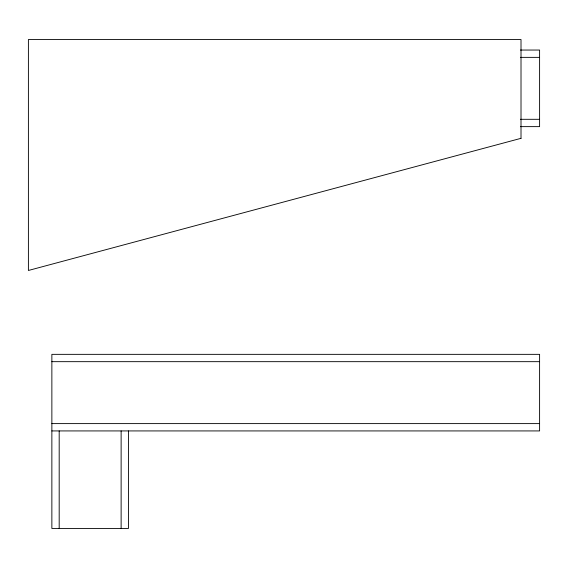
<?xml version="1.0" encoding="UTF-8"?>
<svg xmlns="http://www.w3.org/2000/svg" width="568" height="568" viewBox="0 0 568 568"><rect width="100%" height="100%" fill="white"/><g stroke="black" fill="none" stroke-linecap="round" stroke-linejoin="round"><path stroke-width="0.85" d="M520.437 50.048L539.6 50.048L539.6 126.628L520.437 126.628M520.437 57.368L539.6 57.368M520.437 119.308L539.6 119.308M51.865 361.667L539.6 361.667M51.865 423.607L539.6 423.607M51.865 430.927L539.6 430.927L539.6 354.347L51.865 354.347L51.865 528.467L128.439 528.467L128.439 430.927M121.126 430.927L121.126 528.467M59.186 430.927L59.186 528.467M521.012 138.322L28.4 270.474L28.4 39.533L521.012 39.533L521.012 138.322"/></g></svg>
